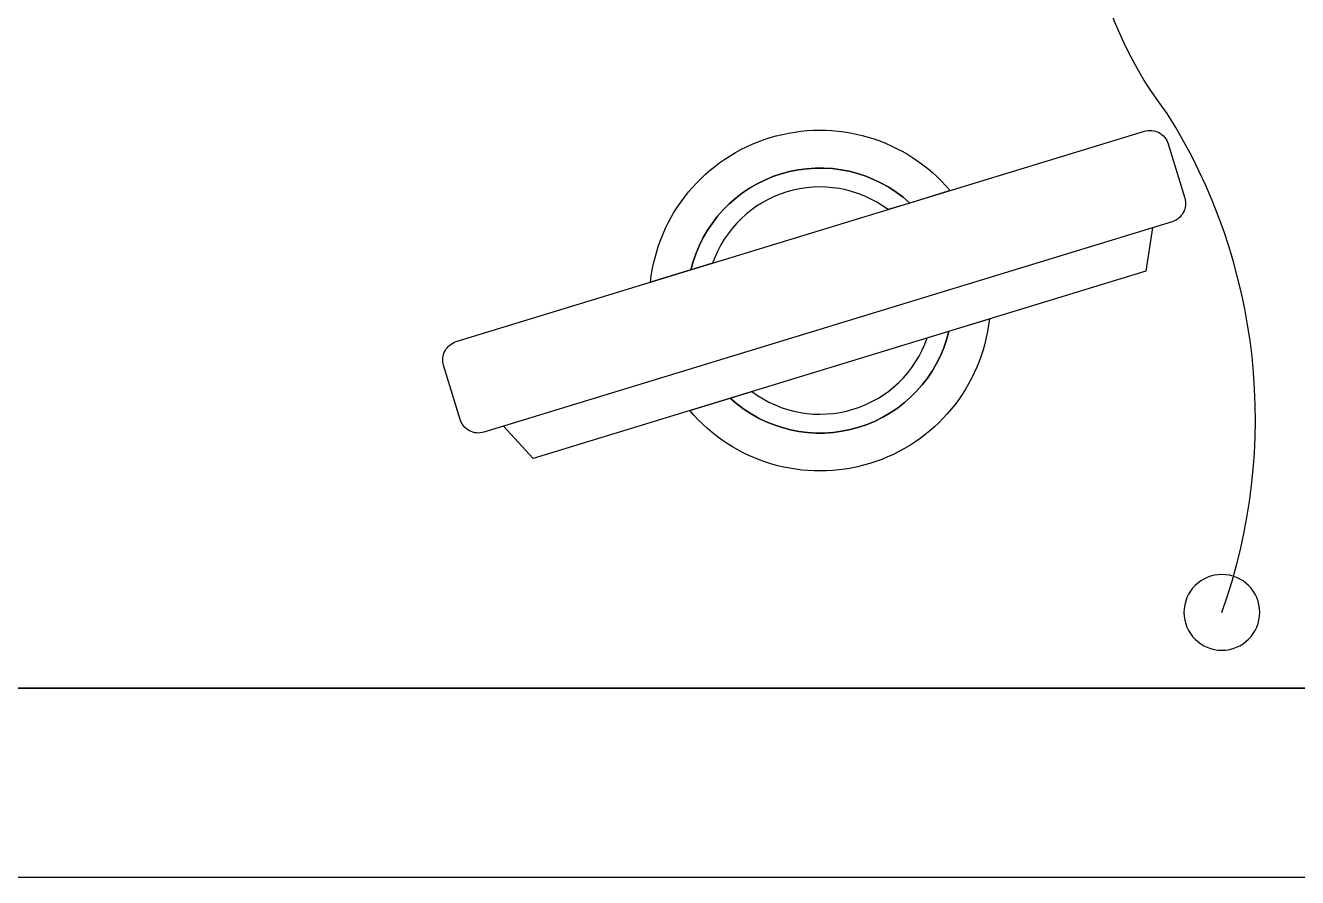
# Model space of a CAD drawing. Header units: metres. Extents: x -8 to 211, y -5 to 120.
# Drawn here: x 172.214 to 172.886, y 96.549 to 96.999 of the extents above; entities that cross this region are included whole.
import ezdxf

# ---------------------------------------------------------------- set-up
doc = ezdxf.new("R2010")
doc.units = ezdxf.units.M
doc.header["$LTSCALE"] = 0.8
doc.header["$MEASUREMENT"] = 0
doc.layers.get('0').update_dxf_attribs({"linetype": 'CONTINUOUS'})
doc.layers.add('A_MURS_CLOI', color=7, linetype='CONTINUOUS')
doc.layers.add('P-mobilier', color=7, linetype='CONTINUOUS')

# ---------------------------------------------------------------- blocks, each defined once
blk = doc.blocks.new('A$C51CF0853')
at = {"layer": 'P-mobilier'}
for points in [[(0, 2.5), (-0.225, 2.5, 0.414214), (-0.8, 1.925), (-0.8, 0), (0, 0)], [(-0.28745, 1.27324), (-0.25877, 1.26447, 0.414214), (-0.24628, 1.27111), (-0.13515, 1.63449, 0.414214), (-0.14179, 1.64698), (-0.17048, 1.65575, 0.414214), (-0.18297, 1.64912), (-0.29409, 1.28573, 0.414214)], [(-0.22087, 1.52517), (-0.21433, 1.54655, 0.659768), (-0.26273, 1.3883), (-0.25619, 1.40968, -0.572843)], [(-0.22437, 1.51374), (-0.22087, 1.52517, 0.572843), (-0.25619, 1.40968), (-0.2527, 1.4211, -0.507673)], [(-0.18846, 1.38897), (-0.195, 1.36759, 0.659768), (-0.14661, 1.52584), (-0.15315, 1.50446, -0.572843)], [(-0.18497, 1.40039), (-0.18846, 1.38897, 0.572843), (-0.15315, 1.50446), (-0.15664, 1.49303, -0.507673)]]:
    blk.add_lwpolyline(points, format="xyb", close=True, dxfattribs=at)
blk.add_lwpolyline([(-0.24311, 1.28145), (-0.22028, 1.28493), (-0.12133, 1.6085), (-0.13832, 1.62415)], dxfattribs=at)
blk.add_lwpolyline([(-0.04, 1.24486, -0.230319), (-0.30351, 1.27371, 0.292656), (-0.51326, 1.29329)], format="xyb", dxfattribs=at)
blk.add_circle((-0.04, 1.24486), 0.02, dxfattribs=at)

msp = doc.modelspace()

# ---------------------------------------------------------------- linework, layer by layer
at = {"layer": 'A_MURS_CLOI', "color": 8}
msp.add_lwpolyline([(170.69101, 96.64947), (174.2912, 96.64947), (174.2912, 96.54941), (170.69101, 96.54947), (170.69101, 96.64947)], dxfattribs=at)

# ---------------------------------------------------------------- block references
at = {"color": 8, "xscale": -1, "rotation": 89.99999999999514}
msp.add_blockref('A$C51CF0853', (174.09101, 96.64947), dxfattribs=at)

doc.saveas('drawing.dxf')
